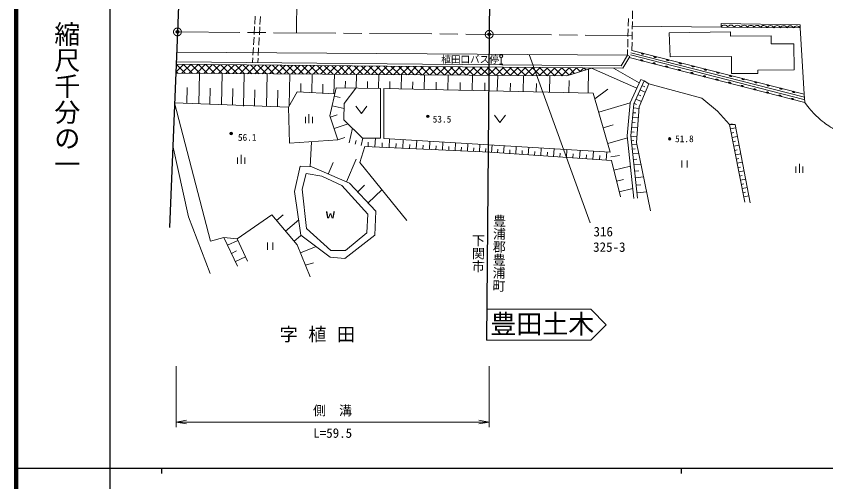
# Model space of a CAD drawing. Units: millimetres, scale not verified. Extents: x 40000 to 680000, y 20000 to 380000.
# Drawn here: x 40000 to 195871, y 202409 to 291938 of the extents above; entities that cross this region are included whole.
import ezdxf
from ezdxf.enums import TextEntityAlignment as Align

# ---------------------------------------------------------------- set-up
doc = ezdxf.new("R2010")
doc.units = ezdxf.units.MM
doc.header["$LTSCALE"] = 1000
doc.header["$PDMODE"] = 32
doc.header["$PDSIZE"] = 500
doc.linetypes.add('CHAIN', pattern=[18.5, 12, -1.5, 3.5, -1.5])
for name, color, linetype, lineweight in [('M-BMK', 2, 'CHAIN', 13), ('M-BMK-HTXT', 7, 'Continuous', 13), ('M-BMK-OTRS', 5, 'Continuous', 25), ('M-STR-HTXT', 7, 'Continuous', 13), ('M-TTL', 2, 'Continuous', 140), ('M-TTL-BAND', 7, 'Continuous', 25), ('M-WORK', 1, 'Continuous', 13)]:
    doc.layers.add(name, color=color, linetype=linetype, lineweight=lineweight)
doc.layers.add('M-OTRS', color=6, linetype='Continuous')
doc.styles.add('@ＭＳ ゴシック', font='')
doc.styles.add('ＭＳ ゴシック', font='')
doc.styles.get('@ＭＳ ゴシック').set_extended_font_data('@MS Gothic')
doc.styles.get('ＭＳ ゴシック').set_extended_font_data('MS Gothic')

# ---------------------------------------------------------------- blocks, each defined once
blk = doc.blocks.new('open_arrow')
at = {"color": 0, "linetype": 'Continuous', "lineweight": -2}
blk.add_lwpolyline([(7.5, 1.25), (0, 0), (7.5, -1.25)], dxfattribs=at)

msp = doc.modelspace()

# ---------------------------------------------------------------- hatches: boundary and pattern name
at = {"layer": 'M-WORK'}
h = msp.add_hatch(dxfattribs=at)
h.set_pattern_fill('USER', color=256, style=0, pattern_type=2)
h.set_pattern_definition([(45, (70808, 282697), (-707.107, 707.107), []), (135, (70808, 282697), (-707.107, -707.107), [])])
h.paths.add_polyline_path([(70808, 282697), (118194, 282240), (150754, 281969), (146030, 280479), (70723, 280971)])

# ---------------------------------------------------------------- linework, layer by layer
at = {"layer": 'M-BMK'}
for p, q in [((71045, 288918), (131060, 288446)), ((131060, 288446), (158515, 288208))]:
    msp.add_line(p, q, dxfattribs=at)
for centre in [(71045, 288918), (131060, 288446)]:
    msp.add_circle(centre, 750, dxfattribs=at)
at = {"layer": 'M-BMK-HTXT'}
for p, q in [((130601, 235620), (150601, 235620)), ((150601, 235620), (153601, 232620)), ((153601, 232620), (150601, 229620)), ((150601, 229620), (130549, 229620))]:
    msp.add_line(p, q, dxfattribs=at)
at = {"layer": 'M-BMK-OTRS'}
for p, q in [((72570, 326502), (71045, 288918)), ((131373, 324453), (131060, 288446)), ((71045, 288918), (69520, 251334)), ((131060, 288446), (130549, 229620))]:
    msp.add_line(p, q, dxfattribs=at)
at = {"layer": 'M-OTRS'}
for p in [(71045, 288918), (131060, 288446)]:
    msp.add_point(p, dxfattribs=at)
at = {"layer": 'M-STR-HTXT'}
for p, q in [((93962, 288738), (94220, 321516)), ((138751, 284584), (150502, 252222)), ((70808, 224623), (70808, 212901)), ((131060, 224623), (131060, 212901)), ((70808, 213901), (131060, 213901))]:
    msp.add_line(p, q, dxfattribs=at)
at = {"layer": 'M-TTL'}
msp.add_line((40000, 380000), (40000, 20000), dxfattribs=at)
at = {"layer": 'M-TTL-BAND'}
for p, q in [((58000, 370000), (58000, 20000)), ((40000, 205000), (579000, 205000)), ((68000, 205000), (68000, 204000)), ((168000, 205000), (168000, 204000))]:
    msp.add_line(p, q, dxfattribs=at)
at = {"layer": 'M-WORK'}
for p, q in [((86027, 291926), (85939, 290429)), ((87026, 291868), (86938, 290370)), ((157828, 290006), (157863, 291505)), ((158658, 292951), (158634, 291451)), ((85910, 289930), (85822, 288432)), ((158625, 290951), (158601, 289451)), ((175711, 289842), (158611, 290034)), ((175711, 289842), (175715, 290542)), ((175715, 290542), (190965, 290311)), ((190965, 290311), (190936, 289672)), ((86908, 289871), (86820, 288374)), ((157781, 288006), (157816, 289506)), ((158593, 288951), (158568, 287451)), ((165703, 288744), (177549, 288955)), ((165890, 284106), (165703, 288744)), ((190936, 289672), (175711, 289842)), ((177549, 288955), (177549, 288120)), ((191735, 276964), (190936, 289672)), ((85792, 287933), (85704, 286436)), ((86790, 287875), (86702, 286377)), ((157734, 286007), (157769, 287506)), ((158560, 286951), (158534, 285333)), ((177549, 288120), (185346, 288174)), ((185346, 288174), (185364, 286611)), ((85675, 285937), (85586, 284439)), ((86673, 285878), (86585, 284381)), ((157698, 284457), (157723, 285507)), ((158534, 285333), (191735, 276964)), ((185364, 286611), (189698, 286611)), ((189698, 286611), (189786, 281656)), ((70888, 285036), (157698, 284457)), ((85557, 283940), (85508, 283104)), ((86555, 283881), (86506, 283046)), ((133374, 282743), (133374, 283943)), ((157698, 284457), (156490, 282421)), ((158128, 284202), (156774, 281918)), ((157698, 284457), (158128, 284202)), ((191840, 275326), (158002, 283989)), ((158257, 284534), (191651, 275951)), ((158357, 284921), (191751, 276339)), ((177745, 284177), (165890, 284106)), ((177745, 280945), (177745, 284177)), ((118194, 282240), (70808, 282697)), ((118199, 282740), (70813, 283197)), ((156774, 281918), (118194, 282240)), ((156490, 282421), (118199, 282740)), ((133074, 282743), (133674, 282743)), ((70723, 280971), (146030, 280479)), ((75145, 275131), (75265, 280941)), ((79532, 274992), (79654, 280912)), ((83785, 274614), (83913, 280885)), ((88175, 274658), (88303, 280856)), ((92566, 274701), (92692, 280828)), ((96926, 277234), (97000, 280799)), ((101182, 277038), (101259, 280771)), ((105464, 278112), (105519, 280743)), ((109771, 278024), (109826, 280715)), ((114100, 277980), (114163, 280687)), ((118548, 277878), (118613, 280658)), ((123117, 277772), (123183, 280628)), ((127810, 277664), (127877, 280597)), ((146030, 280479), (150754, 281969)), ((150098, 277150), (150206, 281796)), ((150754, 281969), (159491, 278131)), ((154984, 281933), (159938, 279114)), ((182789, 280892), (177745, 280945)), ((189786, 281656), (182789, 281531)), ((182789, 281531), (182789, 280892)), ((103359, 278155), (103386, 279471)), ((107618, 278068), (107645, 279414)), ((111935, 278030), (111966, 279384)), ((116324, 277929), (116356, 279319)), ((120833, 277825), (120866, 279253)), ((125463, 277718), (125497, 279185)), ((130220, 277609), (130255, 279115)), ((132630, 277553), (132699, 280566)), ((135105, 277496), (135141, 279043)), ((137581, 277439), (137652, 280533)), ((142666, 277322), (142739, 280500)), ((146382, 277236), (146436, 279559)), ((158202, 275297), (160241, 279779)), ((158889, 275116), (160878, 279489)), ((160878, 279489), (160241, 279779)), ((161830, 278903), (160878, 279489)), ((72863, 275188), (72926, 278251)), ((77250, 275049), (77313, 278113)), ((81636, 274879), (81700, 278022)), ((85893, 274715), (85956, 277778)), ((90279, 274545), (90343, 277688)), ((94774, 277333), (94808, 278987)), ((99030, 277137), (99066, 278900)), ((100377, 272783), (101602, 278191)), ((101602, 278191), (110118, 278017)), ((103165, 275179), (105366, 278114)), ((110118, 278017), (110158, 268466)), ((110797, 278057), (110797, 268426)), ((151098, 277127), (110797, 278057)), ((140123, 277380), (140160, 278970)), ((151416, 276029), (153908, 277881)), ((161830, 278903), (159965, 274481)), ((160099, 277777), (161153, 277298)), ((160483, 278620), (161009, 278380)), ((172033, 276186), (161830, 278903)), ((94063, 277366), (92431, 274462)), ((101339, 277030), (94063, 277366)), ((101234, 276567), (102398, 276303)), ((154375, 265818), (151098, 277127)), ((159296, 276012), (160399, 275511)), ((159698, 276895), (160249, 276644)), ((175017, 273708), (172033, 276186)), ((191735, 276964), (191840, 275326)), ((77439, 248653), (70493, 275311)), ((70493, 275311), (92431, 274462)), ((92431, 274462), (92611, 267508)), ((100813, 274705), (103139, 274178)), ((103085, 272022), (103165, 275179)), ((105411, 274647), (106461, 273247)), ((106461, 273247), (107511, 274647)), ((152149, 273500), (158198, 275253)), ((157635, 268912), (158202, 275297)), ((158339, 268919), (158889, 275116)), ((158922, 275189), (159437, 274955)), ((159965, 274481), (159412, 267637)), ((96368, 271382), (96368, 273132)), ((101922, 268148), (100377, 272783)), ((100472, 272498), (101819, 272947)), ((132085, 272924), (133135, 271524)), ((133135, 271524), (134185, 272924)), ((158735, 273383), (159305, 273332)), ((158816, 274295), (159942, 274195)), ((177304, 271142), (175017, 273708)), ((95668, 271382), (95668, 272607)), ((97068, 271382), (97068, 272607)), ((101190, 270343), (103884, 271241)), ((106681, 268506), (103085, 272022)), ((158572, 271546), (159149, 271495)), ((158654, 272470), (159794, 272369)), ((177305, 271134), (177832, 271239)), ((104092, 267620), (104763, 270382)), ((153024, 270480), (154912, 271027)), ((158407, 269694), (158988, 269642)), ((158490, 270622), (159645, 270519)), ((180270, 256196), (177304, 271142)), ((177304, 271142), (178405, 271124)), ((177472, 270291), (178526, 270500)), ((178405, 271124), (181331, 256072)), ((92611, 267508), (101922, 268148)), ((101909, 268186), (103257, 268636)), ((106408, 267057), (106760, 268505)), ((110158, 268466), (106681, 268506)), ((109079, 266796), (109157, 268477)), ((110797, 268426), (154375, 265818)), ((111786, 266670), (111864, 268362)), ((114436, 266547), (114513, 268204)), ((153899, 267460), (157674, 268554)), ((158941, 256897), (157635, 268912)), ((159636, 256973), (158339, 268919)), ((158355, 268765), (159513, 268891)), ((177639, 269454), (178162, 269558)), ((177805, 268616), (178852, 268824)), ((70157, 267029), (73190, 253382)), ((96566, 262974), (96824, 267798)), ((105250, 267339), (105426, 268063)), ((106130, 263779), (107107, 266887)), ((107107, 266887), (131208, 265768)), ((107734, 266858), (107773, 267699)), ((110432, 266733), (110472, 267579)), ((113111, 266609), (113150, 267437)), ((115734, 266487), (115771, 267298)), ((117031, 266427), (117106, 268048)), ((118301, 266368), (118338, 267162)), ((119572, 266309), (119645, 267896)), ((120815, 266251), (120851, 267028)), ((122059, 266193), (122131, 267748)), ((123276, 266137), (123312, 266898)), ((124494, 266080), (124565, 267602)), ((125686, 266025), (125721, 266770)), ((126878, 265969), (126947, 267460)), ((128045, 265915), (128079, 266645)), ((129212, 265861), (129280, 267320)), ((131507, 265748), (131605, 267181)), ((133831, 265589), (133931, 267042)), ((136187, 265428), (136288, 266901)), ((138575, 265265), (138677, 266758)), ((140996, 265100), (141100, 266613)), ((158438, 268005), (158913, 268056)), ((158521, 267244), (159471, 267347)), ((159412, 267637), (162090, 254530)), ((177970, 267784), (178490, 267887)), ((178135, 266951), (179176, 267158)), ((83331, 263559), (83331, 265309)), ((130360, 265808), (130393, 266525)), ((131208, 265768), (154605, 264170)), ((132669, 265669), (132719, 266395)), ((135009, 265509), (135060, 266245)), ((137381, 265347), (137432, 266093)), ((139786, 265182), (139837, 265939)), ((142223, 265016), (142276, 265783)), ((143450, 264932), (143555, 266466)), ((144694, 264847), (144747, 265624)), ((145938, 264762), (146044, 266317)), ((147199, 264676), (147253, 265464)), ((148460, 264590), (148567, 266166)), ((149738, 264503), (149792, 265301)), ((151016, 264415), (151125, 266013)), ((152311, 264327), (152367, 265136)), ((153607, 264238), (153718, 265858)), ((154503, 264901), (156135, 265128)), ((158618, 266350), (159177, 266410)), ((158715, 265455), (159833, 265577)), ((178299, 266124), (178816, 266226)), ((178464, 265297), (179498, 265502)), ((82631, 263559), (82631, 264784)), ((84031, 263559), (84031, 264784)), ((100093, 261591), (101031, 263778)), ((103593, 260091), (105468, 264466)), ((115232, 252670), (106130, 263779)), ((154605, 264170), (156363, 257177)), ((158829, 264403), (159487, 264475)), ((158943, 263351), (160258, 263494)), ((168141, 264217), (168141, 262817)), ((169191, 262817), (169191, 264217)), ((178627, 264474), (179141, 264576)), ((178790, 263652), (179818, 263856)), ((190776, 261806), (190776, 263556)), ((94672, 263075), (93593, 258200)), ((96910, 262955), (94672, 263075)), ((104183, 259838), (96910, 262955)), ((155068, 262329), (158263, 263133)), ((159078, 262114), (159851, 262198)), ((178952, 262835), (179463, 262937)), ((179114, 262018), (180135, 262221)), ((190076, 261806), (190076, 263031)), ((191476, 261806), (191476, 263031)), ((95831, 261716), (95072, 258679)), ((98868, 261157), (95831, 261716)), ((102704, 259359), (98868, 261157)), ((155593, 260238), (156900, 260567)), ((159212, 260877), (160759, 261045)), ((179275, 261206), (179783, 261307)), ((179436, 260394), (180451, 260596)), ((107699, 253844), (102704, 259359)), ((109258, 254443), (104183, 259838)), ((105748, 258175), (107079, 259427)), ((156119, 258147), (158733, 258804)), ((159370, 259422), (160280, 259521)), ((179597, 259588), (180101, 259688)), ((179757, 258781), (180765, 258981)), ((93593, 258200), (94832, 249848)), ((95072, 258679), (95871, 251087)), ((107752, 256044), (110415, 258550)), ((159528, 257967), (161347, 258164)), ((179916, 257979), (180417, 258078)), ((180075, 257177), (181077, 257376)), ((109018, 249808), (109258, 254443)), ((73190, 253382), (77333, 242473)), ((82566, 249097), (89217, 253724)), ((89217, 253724), (94119, 247996)), ((90132, 252655), (91397, 253738)), ((91864, 250631), (94395, 252796)), ((107539, 250287), (107699, 253844)), ((95871, 251087), (100586, 246891)), ((79997, 249399), (77439, 248653)), ((82634, 243858), (79997, 249399)), ((79997, 249399), (82566, 249097)), ((93534, 248680), (94754, 249723)), ((94832, 249848), (100466, 245572)), ((103264, 245372), (109018, 249808)), ((103384, 246891), (107539, 250287)), ((80714, 247892), (82690, 248833)), ((82566, 249097), (84555, 244853)), ((88388, 248415), (88388, 247015)), ((89438, 247015), (89438, 248415)), ((94119, 247996), (96623, 241816)), ((81459, 246327), (82438, 246792)), ((94746, 246450), (97721, 247655)), ((100586, 246891), (103384, 246891)), ((82204, 244761), (84162, 245693)), ((100466, 245572), (103264, 245372)), ((95700, 244096), (97225, 244490))]:
    msp.add_line(p, q, dxfattribs=at)
for centre, radius in [((133374, 284243), 300), ((119238, 272683), 150), ((119238, 272683), 120), ((119238, 272683), 90), ((119238, 272683), 60), ((119238, 272683), 30), ((119238, 272683), 20), ((81375, 269376), 150), ((81375, 269376), 120), ((81375, 269376), 90), ((81375, 269376), 60), ((81375, 269376), 30), ((81375, 269376), 20), ((165808, 268335), 150), ((165808, 268335), 120), ((165808, 268335), 90), ((165808, 268335), 60), ((165808, 268335), 30), ((165808, 268335), 20)]:
    msp.add_circle(centre, radius, dxfattribs=at)
for centre, radius, start, end in [((176342, 289532), 703, 24.8952, 153.82086), ((177610, 289518), 703, 24.8952, 153.82086), ((178879, 289504), 703, 24.8952, 153.82086), ((180148, 289490), 703, 24.8952, 153.82086), ((181417, 289475), 703, 24.8952, 153.82086), ((182685, 289461), 703, 24.8952, 153.82086), ((183954, 289447), 703, 24.8952, 153.82086), ((185223, 289433), 703, 24.8952, 153.82086), ((186492, 289419), 703, 24.8952, 153.82086), ((187760, 289404), 703, 24.8952, 153.82086), ((189029, 289390), 703, 24.8952, 153.82086), ((190298, 289376), 703, 24.8952, 153.82086), ((160620, 284936), 325, 188.4728, 323.23307), ((160620, 284936), 260, 194.58858, 317.11728), ((160620, 284936), 195, 205.72127, 305.98459), ((160620, 284936), 130, 239.91056, 271.7953), ((163044, 284325), 325, 188.4728, 323.23307), ((163044, 284325), 260, 194.58858, 317.11728), ((163044, 284325), 195, 205.72127, 305.98459), ((163044, 284325), 130, 239.91056, 271.7953), ((160358, 283257), 325, 8.26016, 143.02043), ((160358, 283257), 260, 14.37595, 136.90464), ((160358, 283257), 195, 25.50864, 125.77196), ((160358, 283257), 130, 59.69793, 91.58267), ((162780, 282637), 325, 8.26016, 143.02043), ((162780, 282637), 260, 14.37595, 136.90464), ((162780, 282637), 195, 25.50864, 125.77196), ((162780, 282637), 130, 59.69793, 91.58267), ((165202, 282017), 325, 8.26016, 143.02043), ((165202, 282017), 260, 14.37595, 136.90464), ((165202, 282017), 195, 25.50864, 125.77196), ((165468, 283714), 325, 188.4728, 323.23307), ((165202, 282017), 130, 59.69793, 91.58267), ((165468, 283714), 260, 194.58858, 317.11728), ((165468, 283714), 195, 205.72127, 305.98459), ((165468, 283714), 130, 239.91056, 271.7953), ((167892, 283103), 325, 188.4728, 323.23307), ((167892, 283103), 260, 194.58858, 317.11728), ((167892, 283103), 195, 205.72127, 305.98459), ((167892, 283103), 130, 239.91056, 271.7953), ((170316, 282492), 325, 188.4728, 323.23307), ((170316, 282492), 260, 194.58858, 317.11728), ((170316, 282492), 195, 205.72127, 305.98459), ((170316, 282492), 130, 239.91056, 271.7953), ((167624, 281397), 325, 8.26016, 143.02043), ((167624, 281397), 260, 14.37595, 136.90464), ((167624, 281397), 195, 25.50864, 125.77196), ((167624, 281397), 130, 59.69793, 91.58267), ((170046, 280777), 325, 8.26016, 143.02043), ((170046, 280777), 260, 14.37595, 136.90464), ((170046, 280777), 195, 25.50864, 125.77196), ((170046, 280777), 130, 59.69793, 91.58267), ((172741, 281881), 325, 188.4728, 323.23307), ((172741, 281881), 260, 194.58858, 317.11728), ((172741, 281881), 195, 205.72127, 305.98459), ((172741, 281881), 130, 239.91056, 271.7953), ((175165, 281270), 325, 188.4728, 323.23307), ((175165, 281270), 260, 194.58858, 317.11728), ((175165, 281270), 195, 205.72127, 305.98459), ((175165, 281270), 130, 239.91056, 271.7953), ((177589, 280659), 325, 188.4728, 323.23307), ((177589, 280659), 260, 194.58858, 317.11728), ((177589, 280659), 195, 205.72127, 305.98459), ((172468, 280157), 325, 8.26016, 143.02043), ((172468, 280157), 260, 14.37595, 136.90464), ((172468, 280157), 195, 25.50864, 125.77196), ((172468, 280157), 130, 59.69793, 91.58267), ((174890, 279537), 325, 8.26016, 143.02043), ((174890, 279537), 260, 14.37595, 136.90464), ((174890, 279537), 195, 25.50864, 125.77196), ((174890, 279537), 130, 59.69793, 91.58267), ((177312, 278917), 325, 8.26016, 143.02043), ((177312, 278917), 260, 14.37595, 136.90464), ((177312, 278917), 195, 25.50864, 125.77196), ((177312, 278917), 130, 59.69793, 91.58267), ((177589, 280659), 130, 239.91056, 271.7953), ((180013, 280048), 325, 188.4728, 323.23307), ((180013, 280048), 260, 194.58858, 317.11728), ((180013, 280048), 195, 205.72127, 305.98459), ((180013, 280048), 130, 239.91056, 271.7953), ((182437, 279437), 325, 188.4728, 323.23307), ((182437, 279437), 260, 194.58858, 317.11728), ((182437, 279437), 195, 205.72127, 305.98459), ((182437, 279437), 130, 239.91056, 271.7953), ((179734, 278297), 325, 8.26016, 143.02043), ((179734, 278297), 260, 14.37595, 136.90464), ((179734, 278297), 195, 25.50864, 125.77196), ((179734, 278297), 130, 59.69793, 91.58267), ((182155, 277677), 325, 8.26016, 143.02043), ((182155, 277677), 260, 14.37595, 136.90464), ((182155, 277677), 195, 25.50864, 125.77196), ((182155, 277677), 130, 59.69793, 91.58267), ((184862, 278826), 325, 188.4728, 323.23307), ((184862, 278826), 260, 194.58858, 317.11728), ((184862, 278826), 195, 205.72127, 305.98459), ((184862, 278826), 130, 239.91056, 271.7953), ((187286, 278215), 325, 188.4728, 323.23307), ((187286, 278215), 260, 194.58858, 317.11728), ((187286, 278215), 195, 205.72127, 305.98459), ((187286, 278215), 130, 239.91056, 271.7953), ((189710, 277603), 325, 188.4728, 323.23307), ((189710, 277603), 260, 194.58858, 317.11728), ((189710, 277603), 195, 205.72127, 305.98459), ((189710, 277603), 130, 239.91056, 271.7953), ((184577, 277057), 325, 8.26016, 143.02043), ((184577, 277057), 260, 14.37595, 136.90464), ((184577, 277057), 195, 25.50864, 125.77196), ((184577, 277057), 130, 59.69793, 91.58267), ((186999, 276437), 325, 8.26016, 143.02043), ((186999, 276437), 260, 14.37595, 136.90464), ((186999, 276437), 195, 25.50864, 125.77196), ((186999, 276437), 130, 59.69793, 91.58267), ((189421, 275816), 325, 8.26016, 143.02043), ((189421, 275816), 260, 14.37595, 136.90464), ((189421, 275816), 195, 25.50864, 125.77196), ((189421, 275816), 130, 59.69793, 91.58267)]:
    msp.add_arc(centre, radius, start, end, dxfattribs=at)
msp.add_open_spline([(191840, 275326), (192350, 274626), (192512, 274423), (192984, 273879), (193655, 273106), (194072, 272705), (194849, 272041), (195824, 271207), (196457, 270849), (197513, 270122), (198503, 269442), (199094, 269115), (200071, 268417), (201665, 267279), (202534, 266606), (204040, 265354), (205332, 264280), (205987, 263600), (207211, 262450), (208449, 261286), (209177, 260664), (210328, 259413), (211091, 258582), (211349, 258290), (212219, 257228)], degree=3, knots=[0, 0, 0, 0, 1, 1, 1, 2, 2, 2, 3, 3, 3, 4, 4, 4, 5, 5, 5, 6, 6, 6, 7, 7, 7, 8, 8, 8, 8], dxfattribs=at)
for p in [(119238, 272683), (81375, 269376), (165808, 268335)]:
    msp.add_point(p, dxfattribs=at)

# ---------------------------------------------------------------- block references
at = {"layer": 'M-STR-HTXT', "xscale": 267, "yscale": 267}
msp.add_blockref('open_arrow', (70808, 213901), dxfattribs=at)
at = {"layer": 'M-STR-HTXT', "xscale": 267, "yscale": 267, "rotation": 180}
msp.add_blockref('open_arrow', (131060, 213901), dxfattribs=at)

# ---------------------------------------------------------------- texts
at = {"layer": 'M-BMK-HTXT', "style": '@ＭＳ ゴシック'}
for s, p in [('豊浦郡豊浦町', (132979, 246346)), ('下関市', (128963, 246346))]:
    msp.add_text(s, height=1833, rotation=269.502, dxfattribs=at).set_placement(p, align=Align.MIDDLE_CENTER)
at = {"layer": 'M-BMK-HTXT', "style": 'ＭＳ ゴシック'}
msp.add_text('豊田土木', height=3666, dxfattribs=at).set_placement((141285, 232750), align=Align.MIDDLE_CENTER)
at = {"layer": 'M-BMK-HTXT', "insert": (98971, 230621), "char_height": 2566, "attachment_point": 5, "style": 'ＭＳ ゴシック'}
msp.add_mtext('\\T1.57;字植田', dxfattribs=at)
at = {"layer": 'M-STR-HTXT', "style": 'ＭＳ ゴシック'}
for s, p in [('316', (153019, 250514)), ('325-3', (154188, 247547)), ('側\u3000溝', (100905, 216119))]:
    msp.add_text(s, height=1833, dxfattribs=at).set_placement(p, align=Align.MIDDLE_CENTER)
msp.add_text('L=59.5', height=1833, dxfattribs=at).set_placement((100934, 210320), align=Align.BOTTOM_CENTER)
at = {"layer": 'M-TTL-BAND', "style": '@ＭＳ ゴシック'}
msp.add_text('縮尺千分の一', height=3666, rotation=270, dxfattribs=at).set_placement((49777, 261030), align=Align.MIDDLE_RIGHT)
at = {"layer": 'M-WORK', "style": 'ＭＳ ゴシック'}
for s, p in [('植田口バス停', (127384, 283630)), ('53.5', (121977, 272145)), ('56.1', (84484, 268638)), ('51.8', (168642, 268369))]:
    msp.add_text(s, height=1320, dxfattribs=at).set_placement(p, align=Align.MIDDLE_CENTER)
at = {"layer": 'M-WORK', "style": 'ＭＳ ゴシック', "width": 2}
msp.add_text('W', height=1320, dxfattribs=at).set_placement((100488, 253743), align=Align.MIDDLE_CENTER)

doc.saveas('drawing.dxf')
